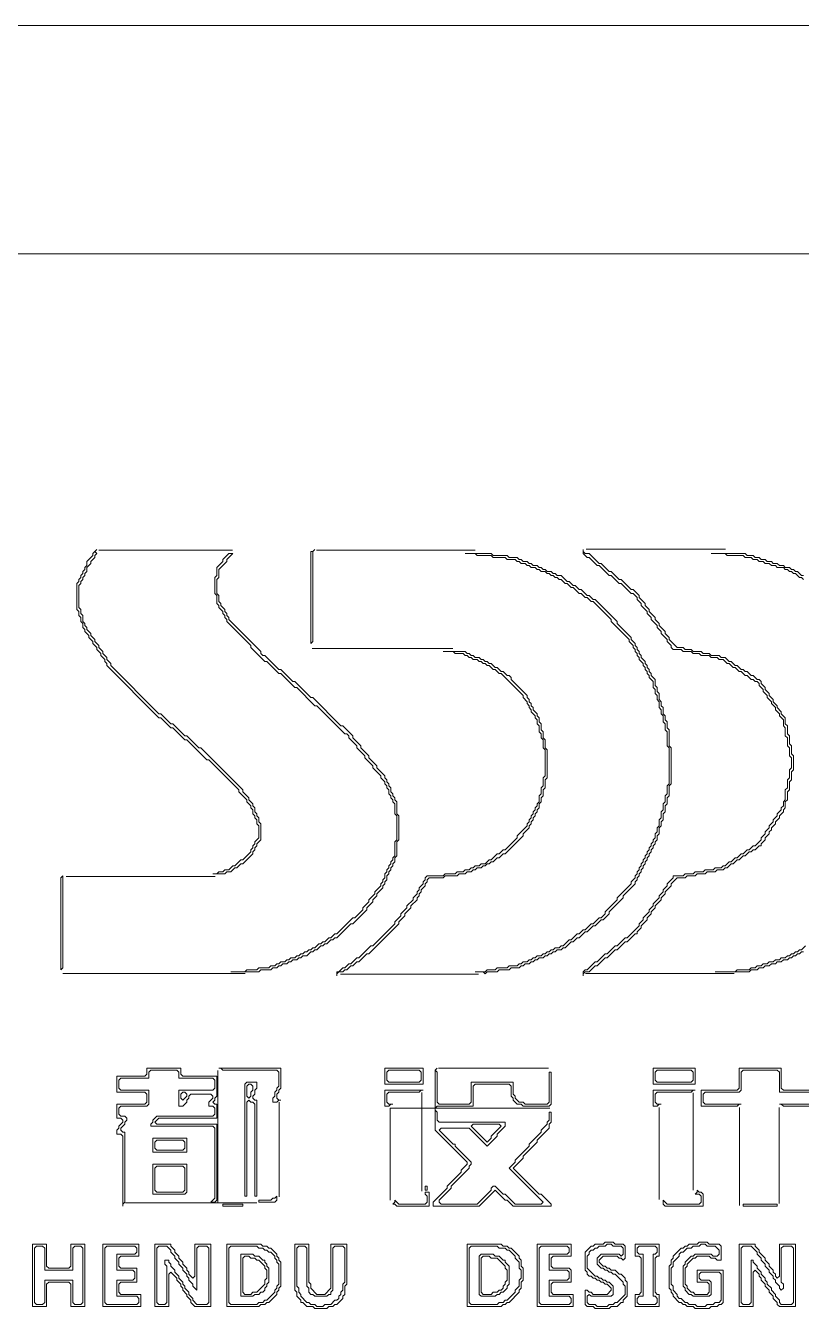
# Model space of a CAD drawing. Header units: millimetres. Extents: x 10 to 220, y 12 to 309.
# Drawn here: x 48 to 82, y 252.4 to 308.5 of the extents above; entities that cross this region are included whole.
import ezdxf

# ---------------------------------------------------------------- set-up
doc = ezdxf.new("R2010")
doc.units = ezdxf.units.MM
for name, color, linetype, lineweight in [('TRACE_CURVE', 6, 'Continuous', 0), ('TRACE_STRAIGHT', 5, 'Continuous', 0), ('TRACE_TEXT_SYMBOL', 6, 'Continuous', 0)]:
    doc.layers.add(name, color=color, linetype=linetype, lineweight=lineweight)

msp = doc.modelspace()

# ---------------------------------------------------------------- linework, layer by layer
at = {"layer": 'TRACE_CURVE', "color": 6}
for points in [[(72.409, 285.61), (72.409, 285.434), (72.584, 285.259), (72.672, 285.259), (73.022, 284.909), (73.11, 284.909), (73.548, 284.471), (73.635, 284.471), (73.985, 284.121), (74.073, 284.121), (74.511, 283.683), (74.598, 283.683), (74.773, 283.508), (74.773, 283.421), (74.948, 283.246), (74.948, 283.158), (75.211, 282.895), (75.211, 282.808), (75.386, 282.633), (75.386, 282.545), (75.649, 282.282), (75.649, 282.195), (75.824, 282.02), (75.824, 281.932), (76.087, 281.669), (76.087, 281.582), (76.262, 281.407), (76.262, 281.319), (76.349, 281.232), (76.7, 281.232), (76.787, 281.144), (77.137, 281.144), (77.225, 281.057), (77.488, 281.057), (77.575, 280.969), (77.925, 280.969), (78.013, 280.881), (78.276, 280.881), (78.363, 280.794), (78.538, 280.794), (78.713, 280.619), (78.801, 280.619), (78.976, 280.444), (79.064, 280.444), (79.239, 280.269), (79.326, 280.269), (79.501, 280.093), (79.589, 280.093), (79.764, 279.918), (79.852, 279.918), (79.939, 279.831), (80.027, 279.831), (80.114, 279.743), (80.114, 279.656), (80.289, 279.481), (80.289, 279.393), (80.464, 279.218), (80.464, 279.13), (80.64, 278.955), (80.64, 278.868), (80.815, 278.693), (80.815, 278.605), (80.99, 278.43), (80.99, 278.342)], [(78.363, 280.969), (78.013, 280.969), (77.925, 281.057), (77.663, 281.057), (77.575, 281.144), (77.225, 281.144), (77.137, 281.232), (76.875, 281.232), (76.787, 281.319), (76.524, 281.319), (76.174, 281.669), (76.174, 281.757), (75.999, 281.932), (75.999, 282.02), (75.736, 282.282), (75.736, 282.37), (75.561, 282.545), (75.561, 282.633), (75.299, 282.895), (75.299, 282.983), (75.124, 283.158), (75.124, 283.246), (74.861, 283.508), (74.861, 283.596), (74.598, 283.858), (74.511, 283.858), (74.073, 284.296), (73.985, 284.296), (73.635, 284.646), (73.548, 284.646), (73.197, 284.997), (73.11, 284.997), (72.672, 285.434), (72.497, 285.434), (72.409, 285.522), (72.409, 285.61)], [(56.912, 285.434), (56.649, 285.172), (56.649, 285.084), (56.386, 284.822), (56.386, 284.471), (56.299, 284.384), (56.299, 283.683), (56.386, 283.596), (56.386, 283.246), (56.474, 283.158), (56.474, 283.07), (56.649, 282.895), (56.649, 282.808), (56.737, 282.72), (56.737, 282.633), (56.824, 282.545), (56.824, 282.457), (57.875, 281.407), (57.875, 281.319), (58.488, 280.706), (58.575, 280.706), (59.101, 280.181), (59.188, 280.181), (59.801, 279.568), (59.889, 279.568), (60.677, 278.78), (60.764, 278.78), (61.99, 277.554), (62.078, 277.554), (62.165, 277.467), (62.165, 277.379), (62.515, 277.029), (62.515, 276.941), (62.866, 276.591), (62.866, 276.504), (63.216, 276.153), (63.216, 276.066), (63.566, 275.716), (63.566, 275.628), (63.741, 275.453), (63.741, 275.365), (63.829, 275.278), (63.829, 275.19), (63.916, 275.103), (63.916, 274.928), (64.004, 274.84), (64.004, 274.753), (64.091, 274.665), (64.091, 274.577), (64.179, 274.49), (64.179, 274.052), (64.267, 273.965), (64.267, 272.914), (64.179, 272.826), (64.179, 272.213), (64.091, 272.126), (64.091, 272.038), (64.004, 271.951), (64.004, 271.863), (63.916, 271.776), (63.916, 271.688), (63.829, 271.6), (63.829, 271.513), (63.741, 271.425)], [(61.815, 277.905), (60.589, 279.13), (60.502, 279.13), (59.801, 279.831), (59.714, 279.831), (59.188, 280.356), (59.101, 280.356), (58.488, 280.969), (58.4, 280.969), (58.313, 281.057), (58.313, 281.144), (56.912, 282.545), (56.912, 282.633), (56.824, 282.72), (56.824, 282.808), (56.737, 282.895), (56.737, 282.983), (56.562, 283.158), (56.562, 283.246), (56.474, 283.333), (56.474, 283.596), (56.386, 283.683), (56.386, 284.296), (56.474, 284.384), (56.474, 284.734), (56.824, 285.084), (56.824, 285.172), (57.087, 285.434), (56.912, 285.434)], [(67.243, 285.434), (67.681, 285.434), (67.769, 285.347), (68.382, 285.347), (68.469, 285.259), (68.995, 285.259), (69.082, 285.172), (69.432, 285.172), (69.52, 285.084), (69.607, 285.084), (69.695, 284.997), (69.87, 284.997), (69.958, 284.909), (70.045, 284.909), (70.133, 284.822), (70.308, 284.822), (70.395, 284.734), (70.483, 284.734), (70.571, 284.646), (70.746, 284.646), (70.833, 284.559), (70.921, 284.559), (71.008, 284.471), (71.096, 284.471), (71.183, 284.384), (71.271, 284.384), (71.359, 284.296), (71.446, 284.296), (71.621, 284.121), (71.709, 284.121), (71.884, 283.946), (71.972, 283.946), (72.234, 283.683), (72.322, 283.683), (72.497, 283.508), (72.584, 283.508), (72.76, 283.333), (72.847, 283.333), (73.635, 282.545), (73.635, 282.457), (74.423, 281.669), (74.423, 281.582), (74.598, 281.407), (74.598, 281.319), (74.686, 281.232), (74.686, 281.144), (74.773, 281.057), (74.773, 280.969), (74.861, 280.881), (74.861, 280.794), (75.036, 280.619), (75.036, 280.531), (75.124, 280.444), (75.124, 280.356), (75.211, 280.269), (75.211, 280.181), (75.299, 280.093), (75.299, 280.006), (75.474, 279.831), (75.474, 279.568), (75.561, 279.481), (75.561, 279.305), (75.649, 279.218), (75.649, 279.043)], [(75.299, 280.269), (75.299, 280.356), (75.211, 280.444), (75.211, 280.531), (75.124, 280.619), (75.124, 280.706), (74.948, 280.881), (74.948, 280.969), (74.861, 281.057), (74.861, 281.144), (74.773, 281.232), (74.773, 281.319), (74.686, 281.407), (74.686, 281.494), (74.511, 281.669), (74.511, 281.757), (73.898, 282.37), (73.898, 282.457), (72.935, 283.421), (72.847, 283.421), (72.672, 283.596), (72.584, 283.596), (72.322, 283.858), (72.234, 283.858), (72.059, 284.034), (71.972, 284.034), (71.796, 284.209), (71.709, 284.209), (71.446, 284.471), (71.271, 284.471), (71.183, 284.559), (71.096, 284.559), (71.008, 284.646), (70.833, 284.646), (70.746, 284.734), (70.658, 284.734), (70.571, 284.822), (70.483, 284.822), (70.395, 284.909), (70.22, 284.909), (70.133, 284.997), (70.045, 284.997), (69.958, 285.084), (69.783, 285.084), (69.695, 285.172), (69.607, 285.172), (69.52, 285.259), (69.17, 285.259), (69.082, 285.347), (68.469, 285.347), (68.382, 285.434), (67.243, 285.434)], [(78.013, 285.434), (78.626, 285.434), (78.713, 285.347), (79.414, 285.347), (79.501, 285.259), (79.764, 285.259), (79.852, 285.172), (80.027, 285.172), (80.114, 285.084), (80.289, 285.084), (80.377, 284.997), (80.552, 284.997), (80.64, 284.909), (80.815, 284.909), (80.902, 284.822), (81.165, 284.822), (81.252, 284.734), (81.34, 284.734), (81.428, 284.646), (81.515, 284.646), (81.603, 284.559), (81.69, 284.559), (81.865, 284.384), (81.953, 284.384), (82.041, 284.296)], [(82.041, 284.471), (81.953, 284.471), (81.778, 284.646), (81.69, 284.646), (81.603, 284.734), (81.515, 284.734), (81.428, 284.822), (81.252, 284.822), (81.165, 284.909), (80.99, 284.909), (80.902, 284.997), (80.727, 284.997), (80.64, 285.084), (80.464, 285.084), (80.377, 285.172), (80.202, 285.172), (80.114, 285.259), (79.939, 285.259), (79.852, 285.347), (79.589, 285.347), (79.501, 285.434), (78.013, 285.434)], [(79.676, 272.388), (79.764, 272.388), (79.852, 272.476), (79.939, 272.476), (80.114, 272.651), (80.202, 272.651), (80.202, 272.739), (80.377, 272.914), (80.377, 273.001), (80.552, 273.177), (80.552, 273.264), (80.64, 273.352), (80.64, 273.439), (80.815, 273.614), (80.815, 273.702), (80.99, 273.877), (80.99, 273.965), (81.165, 274.14), (81.165, 274.227), (81.252, 274.315), (81.252, 274.577), (81.34, 274.665), (81.34, 275.015), (81.428, 275.103), (81.428, 275.453), (81.515, 275.541), (81.515, 275.891), (81.603, 275.978), (81.603, 276.591), (81.515, 276.679), (81.515, 277.029), (81.428, 277.117), (81.428, 277.467), (81.34, 277.554), (81.34, 277.905), (81.252, 277.992), (81.252, 278.255), (81.077, 278.43), (81.077, 278.517), (80.902, 278.693), (80.902, 278.78), (80.727, 278.955), (80.727, 279.043), (80.552, 279.218), (80.552, 279.305), (80.377, 279.481), (80.377, 279.568), (80.202, 279.743), (80.202, 279.831), (80.114, 279.918), (80.027, 279.918), (79.852, 280.093), (79.764, 280.093), (79.589, 280.269), (79.501, 280.269), (79.414, 280.356), (79.326, 280.356), (79.151, 280.531), (79.064, 280.531), (78.888, 280.706), (78.801, 280.706), (78.626, 280.881), (78.451, 280.881), (78.363, 280.969)], [(72.935, 269.149), (73.197, 269.412), (73.285, 269.412), (73.548, 269.674), (73.548, 269.762), (74.16, 270.375), (74.16, 270.462), (74.686, 270.988), (74.686, 271.075), (74.773, 271.163), (74.773, 271.25), (74.861, 271.338), (74.861, 271.425), (74.948, 271.513), (74.948, 271.6), (75.036, 271.688), (75.036, 271.776), (75.124, 271.863), (75.124, 271.951), (75.211, 272.038), (75.211, 272.126), (75.299, 272.213), (75.299, 272.301), (75.386, 272.388), (75.386, 272.476), (75.474, 272.564), (75.474, 272.651), (75.561, 272.739), (75.561, 272.826), (75.649, 272.914), (75.649, 273.089), (75.736, 273.177), (75.736, 273.439), (75.824, 273.527), (75.824, 273.702), (75.912, 273.789), (75.912, 274.052), (75.999, 274.14), (75.999, 274.402), (76.087, 274.49), (76.087, 274.753), (76.174, 274.84), (76.174, 275.278), (76.262, 275.365), (76.262, 276.941), (76.174, 277.029), (76.174, 277.729), (76.087, 277.817), (76.087, 278.08), (75.999, 278.167), (75.999, 278.342), (75.912, 278.43), (75.912, 278.693), (75.824, 278.78), (75.824, 278.955), (75.736, 279.043), (75.736, 279.305), (75.649, 279.393), (75.649, 279.568), (75.561, 279.656), (75.561, 279.918), (75.386, 280.093), (75.386, 280.181), (75.299, 280.269)], [(75.649, 279.043), (75.736, 278.955), (75.736, 278.693), (75.824, 278.605), (75.824, 278.43), (75.912, 278.342), (75.912, 278.08), (75.999, 277.992), (75.999, 277.729), (76.087, 277.642), (76.087, 277.029), (76.174, 276.941), (76.174, 275.365), (76.087, 275.278), (76.087, 274.928), (75.999, 274.84), (75.999, 274.577), (75.912, 274.49), (75.912, 274.227), (75.824, 274.14), (75.824, 273.877), (75.736, 273.789), (75.736, 273.527), (75.649, 273.439), (75.649, 273.264), (75.561, 273.177), (75.561, 273.001), (75.474, 272.914), (75.474, 272.826), (75.386, 272.739), (75.386, 272.651), (75.299, 272.564), (75.299, 272.476), (75.211, 272.388), (75.211, 272.301), (75.124, 272.213), (75.124, 272.126), (75.036, 272.038), (75.036, 271.951), (74.948, 271.863), (74.948, 271.776), (74.861, 271.688), (74.861, 271.6), (74.773, 271.513), (74.773, 271.425), (74.686, 271.338), (74.686, 271.25), (74.511, 271.075), (74.511, 270.988), (73.898, 270.375), (73.898, 270.287), (73.372, 269.762), (73.372, 269.674), (73.197, 269.499), (73.11, 269.499), (72.847, 269.236), (72.76, 269.236), (72.497, 268.974), (72.409, 268.974), (72.234, 268.799), (72.147, 268.799), (71.884, 268.536), (71.796, 268.536), (71.534, 268.273)], [(80.99, 278.342), (81.165, 278.167), (81.165, 277.905), (81.252, 277.817), (81.252, 277.467), (81.34, 277.379), (81.34, 277.029), (81.428, 276.941), (81.428, 276.591), (81.515, 276.504), (81.515, 276.066), (81.428, 275.978), (81.428, 275.628), (81.34, 275.541), (81.34, 275.19), (81.252, 275.103), (81.252, 274.665), (81.165, 274.577), (81.165, 274.402), (81.077, 274.315), (81.077, 274.227), (80.902, 274.052), (80.902, 273.965), (80.727, 273.789), (80.727, 273.702), (80.552, 273.527), (80.552, 273.439), (80.377, 273.264), (80.377, 273.177), (80.202, 273.001), (80.202, 272.914), (79.939, 272.651), (79.852, 272.651), (79.676, 272.476), (79.589, 272.476), (79.414, 272.301), (79.326, 272.301), (79.151, 272.126), (79.064, 272.126), (78.888, 271.951), (78.801, 271.951), (78.626, 271.776), (78.538, 271.776), (78.451, 271.688), (78.188, 271.688), (78.1, 271.6), (77.75, 271.6), (77.663, 271.513), (77.312, 271.513), (77.225, 271.425), (76.875, 271.425), (76.787, 271.338), (76.349, 271.338), (76.349, 271.25), (76.087, 270.988), (76.087, 270.9), (75.912, 270.725), (75.912, 270.637), (75.736, 270.462), (75.736, 270.375), (75.474, 270.112), (75.474, 270.024), (75.299, 269.849), (75.299, 269.762)], [(60.151, 267.836), (60.326, 267.836), (60.502, 268.011), (60.589, 268.011), (60.677, 268.098), (60.764, 268.098), (60.939, 268.273), (61.027, 268.273), (61.114, 268.361), (61.202, 268.361), (61.377, 268.536), (61.465, 268.536), (61.552, 268.624), (61.64, 268.624), (62.253, 269.236), (62.34, 269.236), (62.953, 269.849), (62.953, 269.937), (63.216, 270.2), (63.216, 270.287), (63.391, 270.462), (63.391, 270.55), (63.654, 270.812), (63.654, 270.9), (63.741, 270.988), (63.741, 271.075), (63.829, 271.163), (63.829, 271.338), (63.916, 271.425), (63.916, 271.513), (64.004, 271.6), (64.004, 271.688), (64.091, 271.776), (64.091, 271.863), (64.179, 271.951), (64.179, 272.126), (64.267, 272.213), (64.267, 272.826), (64.354, 272.914), (64.354, 273.965), (64.267, 274.052), (64.267, 274.577), (64.179, 274.665), (64.179, 274.753), (64.091, 274.84), (64.091, 274.928), (64.004, 275.015), (64.004, 275.19), (63.916, 275.278), (63.916, 275.365), (63.829, 275.453), (63.829, 275.541), (63.741, 275.628), (63.741, 275.716), (63.391, 276.066), (63.391, 276.153), (63.041, 276.504), (63.041, 276.591), (62.691, 276.941), (62.691, 277.029), (62.34, 277.379), (62.34, 277.467), (61.902, 277.905), (61.815, 277.905)], [(75.299, 269.762), (75.036, 269.499), (75.036, 269.412), (74.861, 269.236), (74.861, 269.149), (74.336, 268.624), (74.248, 268.624), (73.898, 268.273), (73.81, 268.273), (73.46, 267.923), (73.372, 267.923), (73.022, 267.573), (72.935, 267.573), (72.584, 267.223), (72.497, 267.223), (72.409, 267.135), (72.409, 266.96), (72.409, 267.048), (72.497, 267.135), (72.672, 267.135), (72.935, 267.398), (73.022, 267.398), (73.372, 267.748), (73.46, 267.748), (73.81, 268.098), (73.898, 268.098), (74.248, 268.448), (74.336, 268.448), (74.686, 268.799), (74.773, 268.799), (74.773, 268.886), (74.948, 269.061), (74.948, 269.149), (75.211, 269.412), (75.211, 269.499), (75.386, 269.674), (75.386, 269.762), (75.561, 269.937), (75.561, 270.024), (75.824, 270.287), (75.824, 270.375), (75.999, 270.55), (75.999, 270.637), (76.262, 270.9), (76.262, 270.988), (76.524, 271.25), (76.875, 271.25), (76.962, 271.338), (77.312, 271.338), (77.4, 271.425), (77.75, 271.425), (77.838, 271.513), (78.188, 271.513), (78.276, 271.6), (78.538, 271.6), (78.626, 271.688), (78.713, 271.688), (78.888, 271.863), (78.976, 271.863), (79.151, 272.038), (79.239, 272.038), (79.414, 272.213), (79.501, 272.213), (79.676, 272.388)], [(63.741, 271.425), (63.741, 271.25), (63.654, 271.163), (63.654, 271.075), (63.566, 270.988), (63.566, 270.9), (63.303, 270.637), (63.303, 270.55), (63.041, 270.287), (63.041, 270.2), (62.778, 269.937), (62.778, 269.849), (62.428, 269.499), (62.34, 269.499), (61.64, 268.799), (61.552, 268.799), (61.377, 268.624), (61.29, 268.624), (61.114, 268.448), (61.027, 268.448), (60.939, 268.361), (60.852, 268.361), (60.677, 268.186), (60.589, 268.186), (60.502, 268.098), (60.414, 268.098), (60.326, 268.011), (60.239, 268.011), (60.151, 267.923), (60.064, 267.923), (59.976, 267.836), (59.889, 267.836), (59.801, 267.748), (59.626, 267.748), (59.538, 267.66), (59.451, 267.66), (59.363, 267.573), (59.188, 267.573), (59.101, 267.485), (59.013, 267.485), (58.926, 267.398), (58.75, 267.398), (58.663, 267.31), (58.225, 267.31), (58.138, 267.223), (57.7, 267.223), (57.612, 267.135), (56.999, 267.135), (58.225, 267.135), (58.313, 267.223), (58.75, 267.223), (58.838, 267.31), (59.013, 267.31), (59.101, 267.398), (59.188, 267.398), (59.276, 267.485), (59.451, 267.485), (59.538, 267.573), (59.626, 267.573), (59.714, 267.66), (59.889, 267.66), (59.976, 267.748), (60.064, 267.748), (60.151, 267.836)], [(71.534, 268.273), (71.446, 268.273), (71.359, 268.186), (71.183, 268.186), (71.096, 268.098), (71.008, 268.098), (70.921, 268.011), (70.833, 268.011), (70.746, 267.923), (70.658, 267.923), (70.571, 267.836), (70.395, 267.836), (70.308, 267.748), (70.22, 267.748), (70.133, 267.66), (70.045, 267.66), (69.958, 267.573), (69.783, 267.573), (69.695, 267.485), (69.607, 267.485), (69.52, 267.398), (69.17, 267.398), (69.082, 267.31), (68.644, 267.31), (68.557, 267.223), (68.207, 267.223), (68.119, 267.135), (67.681, 267.135), (68.031, 267.135), (68.119, 267.048), (68.207, 267.135), (68.644, 267.135), (68.732, 267.223), (69.17, 267.223), (69.257, 267.31), (69.607, 267.31), (69.695, 267.398), (69.783, 267.398), (69.87, 267.485), (70.045, 267.485), (70.133, 267.573), (70.22, 267.573), (70.308, 267.66), (70.395, 267.66), (70.483, 267.748), (70.658, 267.748), (70.746, 267.836), (70.833, 267.836), (70.921, 267.923), (71.008, 267.923), (71.096, 268.011), (71.183, 268.011), (71.271, 268.098), (71.446, 268.098), (71.534, 268.186), (71.621, 268.186), (71.884, 268.448), (71.972, 268.448), (72.147, 268.624), (72.234, 268.624), (72.497, 268.886), (72.584, 268.886), (72.847, 269.149), (72.935, 269.149)], [(82.128, 268.273), (81.953, 268.098), (81.865, 268.098), (81.778, 268.011), (81.69, 268.011), (81.603, 267.923), (81.515, 267.923), (81.428, 267.836), (81.34, 267.836), (81.252, 267.748), (81.077, 267.748), (80.99, 267.66), (80.815, 267.66), (80.727, 267.573), (80.552, 267.573), (80.464, 267.485), (80.289, 267.485), (80.202, 267.398), (80.027, 267.398), (79.939, 267.31), (79.764, 267.31), (79.676, 267.223), (79.151, 267.223), (79.064, 267.135), (78.188, 267.135), (79.676, 267.135), (79.764, 267.223), (80.027, 267.223), (80.114, 267.31), (80.289, 267.31), (80.377, 267.398), (80.552, 267.398), (80.64, 267.485), (80.815, 267.485), (80.902, 267.573), (81.077, 267.573), (81.165, 267.66), (81.34, 267.66), (81.428, 267.748), (81.515, 267.748), (81.603, 267.836), (81.69, 267.836), (81.778, 267.923), (81.865, 267.923), (81.953, 268.011), (82.041, 268.011)]]:
    msp.add_lwpolyline(points, dxfattribs=at)
at = {"layer": 'TRACE_STRAIGHT', "color": 5}
for p, q in [((10.043, 308.516), (219.681, 308.516)), ((34.874, 298.539), (209.901, 298.539)), ((51.221, 285.579), (57.076, 285.579)), ((60.742, 285.578), (67.692, 285.578)), ((72.535, 285.62), (78.639, 285.62)), ((60.552, 281.286), (66.709, 281.286)), ((49.798, 271.305), (56.31, 271.305)), ((49.652, 267.073), (57.624, 267.073)), ((61.793, 267.033), (67.826, 267.033)), ((72.508, 267.067), (79.015, 267.067)), ((56.429, 262.823), (56.429, 257.04)), ((66.076, 262.923), (70.892, 262.923)), ((59.108, 261.437), (59.108, 257.3)), ((65.353, 261.871), (65.353, 257.548)), ((77.216, 261.845), (77.216, 257.591)), ((63.964, 261.175), (70.957, 261.175)), ((63.964, 261.175), (63.964, 257.154)), ((75.729, 261.203), (75.729, 257.19)), ((79.246, 261.203), (79.246, 256.927)), ((80.983, 261.203), (80.983, 257.015)), ((52.395, 257.04), (58.137, 257.04))]:
    msp.add_line(p, q, dxfattribs=at)
at = {"layer": 'TRACE_TEXT_SYMBOL', "color": 6}
for points in [[(51.133, 285.61), (50.958, 285.434), (50.958, 285.347), (50.695, 285.084), (50.695, 284.909), (50.608, 284.822), (50.608, 284.734), (50.52, 284.646), (50.52, 284.559), (50.433, 284.471), (50.433, 284.384), (50.345, 284.296), (50.345, 284.209), (50.257, 284.121), (50.257, 282.983), (50.345, 282.895), (50.345, 282.72), (50.433, 282.633), (50.433, 282.457), (50.52, 282.37), (50.52, 282.195), (50.608, 282.107), (50.608, 282.02), (50.783, 281.845), (50.783, 281.757), (50.958, 281.582), (50.958, 281.494), (51.133, 281.319), (51.133, 281.232), (51.308, 281.057), (51.308, 280.969), (51.483, 280.794), (51.483, 280.706), (51.571, 280.619), (51.571, 280.531), (53.847, 278.255), (53.935, 278.255), (54.373, 277.817), (54.46, 277.817), (54.986, 277.292), (55.073, 277.292), (55.949, 276.416), (56.036, 276.416), (57.35, 275.103), (57.35, 275.015), (57.7, 274.665), (57.7, 274.577), (57.875, 274.402), (57.875, 274.315), (57.962, 274.227), (57.962, 274.052), (58.05, 273.965), (58.05, 273.877), (58.138, 273.789), (58.138, 273.614), (58.225, 273.527), (58.225, 273.001), (58.05, 272.826), (58.05, 272.739), (57.962, 272.651), (57.962, 272.564), (57.875, 272.476), (57.875, 272.388), (57.525, 272.038)], [(50.433, 282.808), (50.433, 282.983), (50.345, 283.07), (50.345, 284.034), (50.433, 284.121), (50.433, 284.209), (50.52, 284.296), (50.52, 284.384), (50.608, 284.471), (50.608, 284.559), (50.695, 284.646), (50.695, 284.822), (50.87, 284.997), (50.87, 285.084), (51.045, 285.259), (51.045, 285.347), (51.133, 285.434), (51.045, 285.522), (51.133, 285.61)], [(57.525, 272.038), (57.437, 272.038), (57.174, 271.776), (57.087, 271.776), (56.912, 271.6), (56.737, 271.6), (56.649, 271.513), (56.474, 271.513), (56.386, 271.425), (56.211, 271.425), (56.737, 271.425), (56.824, 271.513), (56.999, 271.513), (57.174, 271.688), (57.262, 271.688), (57.437, 271.863), (57.525, 271.863), (57.962, 272.301), (57.962, 272.388), (58.05, 272.476), (58.05, 272.564), (58.138, 272.651), (58.138, 272.739), (58.313, 272.914), (58.313, 273.614), (58.225, 273.702), (58.225, 273.877), (58.138, 273.965), (58.138, 274.052), (58.05, 274.14), (58.05, 274.315), (57.962, 274.402), (57.962, 274.49), (57.787, 274.665), (57.787, 274.753), (57.525, 275.015), (57.525, 275.103), (55.686, 276.941), (55.598, 276.941), (55.073, 277.467), (54.986, 277.467), (54.46, 277.992), (54.373, 277.992), (53.935, 278.43), (53.847, 278.43), (51.746, 280.531), (51.746, 280.619), (51.571, 280.794), (51.571, 280.881), (51.396, 281.057), (51.396, 281.144), (51.221, 281.319), (51.221, 281.407), (51.045, 281.582), (51.045, 281.669), (50.87, 281.845), (50.87, 281.932), (50.695, 282.107), (50.695, 282.195), (50.608, 282.282), (50.608, 282.37), (50.52, 282.457), (50.52, 282.72), (50.433, 282.808)], [(66.28, 281.144), (66.718, 281.144), (66.806, 281.057), (67.156, 281.057), (67.243, 280.969), (67.331, 280.969), (67.419, 280.881), (67.506, 280.881), (67.594, 280.794), (67.769, 280.794), (67.856, 280.706), (67.944, 280.706), (68.031, 280.619), (68.119, 280.619), (68.207, 280.531), (68.294, 280.531), (68.469, 280.356), (68.557, 280.356), (68.732, 280.181), (68.819, 280.181), (69.783, 279.218), (69.783, 279.13), (69.958, 278.955), (69.958, 278.868), (70.045, 278.78), (70.045, 278.693), (70.133, 278.605), (70.133, 278.517), (70.308, 278.342), (70.308, 278.255), (70.395, 278.167), (70.395, 277.992), (70.483, 277.905), (70.483, 277.642), (70.571, 277.554), (70.571, 277.379), (70.658, 277.292), (70.658, 276.941), (70.746, 276.854), (70.746, 275.716), (70.658, 275.628), (70.658, 275.278), (70.571, 275.19), (70.571, 274.928), (70.483, 274.84), (70.483, 274.577), (70.395, 274.49), (70.395, 274.402), (70.308, 274.315), (70.308, 274.227), (70.22, 274.14), (70.22, 274.052), (70.133, 273.965), (70.133, 273.877), (70.045, 273.789), (70.045, 273.702), (69.958, 273.614), (69.958, 273.527), (69.52, 273.089), (69.52, 273.001), (68.995, 272.476), (68.907, 272.476), (68.732, 272.301), (68.644, 272.301)], [(70.22, 278.693), (70.133, 278.78), (70.133, 278.868), (70.045, 278.955), (70.045, 279.043), (69.958, 279.13), (69.958, 279.218), (69.257, 279.918), (69.257, 280.006), (69.17, 280.093), (69.082, 280.093), (68.907, 280.269), (68.819, 280.269), (68.644, 280.444), (68.557, 280.444), (68.382, 280.619), (68.294, 280.619), (68.207, 280.706), (68.119, 280.706), (68.031, 280.794), (67.944, 280.794), (67.856, 280.881), (67.681, 280.881), (67.594, 280.969), (67.506, 280.969), (67.419, 281.057), (67.331, 281.057), (67.243, 281.144), (66.28, 281.144)], [(65.23, 270.462), (65.23, 270.55), (65.317, 270.637), (65.317, 270.725), (65.492, 270.9), (65.492, 270.988), (65.58, 271.075), (65.58, 271.163), (65.667, 271.25), (66.28, 271.25), (66.368, 271.338), (66.893, 271.338), (66.981, 271.425), (67.243, 271.425), (67.331, 271.513), (67.506, 271.513), (67.594, 271.6), (67.681, 271.6), (67.769, 271.688), (67.944, 271.688), (68.031, 271.776), (68.119, 271.776), (68.207, 271.863), (68.294, 271.863), (68.382, 271.951), (68.469, 271.951), (68.644, 272.126), (68.732, 272.126), (68.907, 272.301), (68.995, 272.301), (69.783, 273.089), (69.783, 273.177), (70.045, 273.439), (70.045, 273.527), (70.133, 273.614), (70.133, 273.702), (70.22, 273.789), (70.22, 273.877), (70.308, 273.965), (70.308, 274.052), (70.395, 274.14), (70.395, 274.227), (70.483, 274.315), (70.483, 274.49), (70.571, 274.577), (70.571, 274.753), (70.658, 274.84), (70.658, 275.103), (70.746, 275.19), (70.746, 275.541), (70.833, 275.628), (70.833, 276.854), (70.746, 276.941), (70.746, 277.292), (70.658, 277.379), (70.658, 277.642), (70.571, 277.729), (70.571, 277.992), (70.483, 278.08), (70.483, 278.255), (70.395, 278.342), (70.395, 278.43), (70.22, 278.605), (70.22, 278.693)], [(68.644, 272.301), (68.382, 272.038), (68.294, 272.038), (68.119, 271.863), (67.944, 271.863), (67.856, 271.776), (67.681, 271.776), (67.594, 271.688), (67.506, 271.688), (67.419, 271.6), (67.243, 271.6), (67.156, 271.513), (66.893, 271.513), (66.806, 271.425), (66.368, 271.425), (66.28, 271.338), (65.58, 271.338), (65.492, 271.25), (65.492, 271.163), (65.405, 271.075), (65.405, 270.988), (65.23, 270.812), (65.23, 270.725), (65.142, 270.637), (65.142, 270.55), (64.967, 270.375), (64.967, 270.287), (64.704, 270.024), (64.704, 269.937), (64.442, 269.674), (64.442, 269.587), (64.179, 269.324), (64.179, 269.236), (63.216, 268.273), (63.128, 268.273), (62.603, 267.748), (62.515, 267.748), (62.253, 267.485), (62.165, 267.485), (61.99, 267.31), (61.902, 267.31), (61.727, 267.135), (61.64, 267.135), (61.64, 266.96), (61.64, 267.048), (61.727, 267.135), (61.902, 267.135), (61.99, 267.223), (62.078, 267.223), (62.253, 267.398), (62.34, 267.398), (62.515, 267.573), (62.603, 267.573), (62.953, 267.923), (63.041, 267.923), (64.354, 269.236), (64.354, 269.324), (64.617, 269.587), (64.617, 269.674), (64.879, 269.937), (64.879, 270.024), (65.142, 270.287), (65.142, 270.375), (65.23, 270.462)], [(53.322, 262.932), (53.322, 262.67), (53.234, 262.582), (52.009, 262.582), (52.009, 261.882), (53.234, 261.882), (53.322, 261.794), (53.322, 261.444), (53.234, 261.356), (52.009, 261.356), (52.009, 260.743), (52.184, 260.743), (52.271, 260.656), (52.271, 260.568), (52.096, 260.393), (52.096, 260.306), (52.009, 260.218), (52.009, 260.043), (52.184, 260.043), (52.271, 259.955), (52.271, 256.891), (52.271, 256.979), (52.359, 257.066), (52.359, 260.131), (52.271, 260.131), (52.184, 260.218), (52.184, 260.306), (52.359, 260.481), (52.359, 260.568), (52.446, 260.656), (52.446, 260.743), (52.359, 260.831), (52.184, 260.831), (52.096, 260.919), (52.096, 261.181), (52.184, 261.269), (53.322, 261.269), (53.41, 261.356), (53.41, 261.969), (52.184, 261.969), (52.096, 262.057), (52.096, 262.407), (52.184, 262.495), (53.41, 262.495), (53.41, 262.757), (53.497, 262.845), (54.635, 262.845), (54.723, 262.757), (54.723, 262.495), (56.211, 262.495), (56.299, 262.407), (56.299, 262.057), (56.211, 261.969), (54.723, 261.969), (54.723, 261.269), (54.898, 261.269), (55.073, 261.444), (55.073, 261.531), (55.161, 261.619), (55.161, 261.707), (55.248, 261.794), (56.124, 261.794), (56.211, 261.707), (56.211, 261.619)], [(56.211, 261.619), (56.036, 261.444), (56.036, 261.269), (56.211, 261.269), (56.299, 261.181), (56.299, 260.919), (56.211, 260.831), (53.76, 260.831), (53.585, 260.656), (53.585, 260.568), (53.497, 260.481), (53.497, 260.393), (56.211, 260.393), (56.299, 260.306), (56.299, 257.241), (56.124, 257.066), (56.299, 257.066), (56.386, 257.154), (56.386, 260.481), (53.76, 260.481), (53.672, 260.568), (53.847, 260.743), (56.386, 260.743), (56.386, 261.356), (56.299, 261.356), (56.211, 261.444), (56.299, 261.531), (56.299, 261.619), (56.386, 261.707), (56.386, 262.582), (54.898, 262.582), (54.81, 262.67), (54.81, 262.932), (53.322, 262.932)], [(66.018, 262.932), (65.93, 262.845), (65.93, 260.218), (67.331, 258.817), (67.331, 258.73), (67.068, 258.467), (67.068, 258.379), (66.455, 257.767), (66.455, 257.679), (65.843, 257.066), (65.843, 256.891), (67.856, 256.891), (68.557, 257.591), (68.995, 257.154), (69.082, 257.154), (69.345, 256.891), (71.008, 256.891), (71.008, 256.979), (70.571, 257.416), (70.483, 257.416), (69.345, 258.555), (69.783, 258.992), (69.783, 259.08), (70.395, 259.693), (70.395, 259.78), (70.921, 260.306), (70.921, 260.481), (71.008, 260.568), (71.008, 261.006), (70.921, 261.006), (70.921, 260.656), (70.833, 260.568), (70.833, 260.481), (70.571, 260.218), (70.571, 260.131), (70.045, 259.605), (70.045, 259.518), (69.432, 258.905), (69.432, 258.817), (69.17, 258.555), (70.658, 257.066), (70.571, 256.979), (69.432, 256.979), (68.995, 257.416), (68.907, 257.416), (68.557, 257.767), (68.469, 257.767), (68.382, 257.679), (68.382, 257.591), (67.769, 256.979), (66.193, 256.979), (66.105, 257.066), (66.105, 257.154), (66.631, 257.679), (66.631, 257.767), (67.419, 258.555), (67.419, 258.642), (67.506, 258.73), (67.506, 258.817), (66.806, 259.518), (66.806, 259.605), (66.718, 259.605), (66.105, 260.218), (66.193, 260.306)], [(66.193, 260.306), (67.419, 260.306), (68.207, 259.518), (68.644, 259.955), (68.644, 260.043), (68.995, 260.393), (68.995, 260.568), (66.105, 260.568), (66.018, 260.656), (66.018, 261.006), (65.93, 261.094), (65.93, 261.181), (66.018, 261.269), (67.594, 261.269), (67.594, 262.144), (67.681, 262.232), (69.17, 262.232), (69.257, 262.144), (69.257, 261.707), (69.345, 261.619), (69.345, 261.531), (69.52, 261.356), (69.695, 261.356), (69.783, 261.269), (70.921, 261.269), (71.008, 261.356), (71.008, 262.757), (70.921, 262.757), (70.921, 261.444), (70.833, 261.356), (69.87, 261.356), (69.783, 261.444), (69.607, 261.444), (69.432, 261.619), (69.432, 261.707), (69.345, 261.794), (69.345, 262.319), (67.506, 262.319), (67.506, 261.444), (67.419, 261.356), (66.105, 261.356), (66.018, 261.444), (66.018, 262.757), (65.93, 262.845), (66.018, 262.932)], [(82.741, 261.969), (81.165, 261.969), (81.077, 262.057), (81.077, 262.932), (79.239, 262.932), (79.239, 262.057), (79.151, 261.969), (77.575, 261.969), (77.575, 261.269), (79.151, 261.269), (79.239, 261.356), (79.326, 261.356), (77.75, 261.356), (77.663, 261.444), (77.663, 261.794), (77.75, 261.882), (79.239, 261.882), (79.326, 261.969), (79.326, 262.757), (79.414, 262.845), (80.902, 262.845), (80.99, 262.757), (80.99, 261.882), (82.566, 261.882)], [(82.566, 261.356), (80.99, 261.356), (81.077, 261.356), (81.165, 261.269), (82.653, 261.269)]]:
    msp.add_lwpolyline(points, dxfattribs=at)
for points in [[(60.677, 285.61), (60.589, 285.522), (60.502, 285.522), (60.502, 281.494), (60.589, 281.582), (60.589, 285.522)], [(49.645, 271.338), (49.557, 271.25), (49.557, 267.223), (49.645, 267.31)], [(56.474, 262.932), (56.562, 262.932), (56.649, 262.845), (59.013, 262.845), (59.101, 262.757), (59.101, 262.144), (59.013, 262.057), (59.013, 261.969), (58.926, 261.882), (58.926, 261.707), (58.838, 261.619), (58.838, 261.444), (59.013, 261.444), (59.101, 261.531), (59.188, 261.531), (59.101, 261.531), (59.013, 261.619), (59.013, 261.794), (59.101, 261.882), (59.101, 261.969), (59.188, 262.057), (59.188, 262.932)], [(63.741, 262.932), (63.741, 262.232), (65.405, 262.232), (65.405, 262.932)], [(63.829, 262.757), (63.916, 262.845), (65.23, 262.845), (65.317, 262.757), (65.317, 262.407), (65.23, 262.319), (63.916, 262.319), (63.829, 262.407)], [(75.474, 262.932), (75.474, 262.232), (77.312, 262.232), (77.312, 262.932)], [(75.561, 262.757), (75.649, 262.845), (77.137, 262.845), (77.225, 262.757), (77.225, 262.407), (77.137, 262.319), (75.649, 262.319), (75.561, 262.407)], [(57.7, 262.319), (57.612, 262.232), (57.612, 257.329), (57.7, 257.329), (57.7, 261.444), (57.787, 261.531), (57.875, 261.444), (57.962, 261.444), (58.05, 261.356), (58.05, 257.329), (58.138, 257.329), (58.138, 261.531), (58.05, 261.531), (57.962, 261.619), (57.962, 261.707), (58.05, 261.794), (58.05, 261.969), (58.138, 262.057), (58.138, 262.319)], [(57.7, 262.144), (57.787, 262.232), (57.875, 262.232), (57.962, 262.144), (57.962, 261.969), (57.875, 261.882), (57.875, 261.707), (57.787, 261.619), (57.7, 261.707)], [(63.741, 261.969), (63.741, 261.269), (63.916, 261.269), (64.004, 261.356), (64.091, 261.356), (63.916, 261.356), (63.829, 261.444), (63.829, 261.794), (63.916, 261.882), (65.23, 261.882), (65.317, 261.969), (65.405, 261.969)], [(75.474, 261.969), (75.474, 261.269), (75.649, 261.269), (75.736, 261.356), (75.824, 261.356), (75.649, 261.356), (75.561, 261.444), (75.561, 261.794), (75.649, 261.882), (77.137, 261.882), (77.225, 261.969), (77.312, 261.969)], [(54.81, 261.794), (54.898, 261.882), (54.986, 261.882), (55.073, 261.794), (55.073, 261.707), (54.898, 261.531), (54.81, 261.619)], [(67.506, 260.393), (67.594, 260.481), (68.732, 260.481), (68.819, 260.393), (68.382, 259.955), (68.382, 259.868), (68.207, 259.693)], [(53.585, 259.868), (53.585, 259.255), (55.073, 259.255), (55.073, 259.868)], [(53.672, 259.693), (53.76, 259.78), (54.898, 259.78), (54.986, 259.693), (54.986, 259.43), (54.898, 259.343), (53.76, 259.343), (53.672, 259.43)], [(53.585, 258.73), (53.585, 257.416), (54.986, 257.416), (55.073, 257.504), (55.073, 258.73)], [(53.672, 258.555), (53.76, 258.642), (54.898, 258.642), (54.986, 258.555), (54.986, 257.591), (54.898, 257.504), (53.76, 257.504), (53.672, 257.591)], [(65.492, 257.504), (65.492, 257.416), (65.58, 257.329), (65.58, 257.066), (65.492, 256.979), (64.354, 256.979), (64.179, 257.154), (64.179, 257.066), (64.091, 256.979), (64.179, 256.979), (64.267, 256.891), (65.667, 256.891), (65.667, 257.504)], [(65.492, 257.767), (65.58, 257.767), (65.58, 257.591), (65.492, 257.591)], [(77.4, 257.591), (77.4, 257.504), (77.312, 257.416), (77.488, 257.416), (77.575, 257.329), (77.575, 257.066), (77.488, 256.979), (76.087, 256.979), (75.912, 257.154), (75.912, 256.979), (75.999, 256.891), (77.663, 256.891), (77.663, 257.416), (77.575, 257.504), (77.488, 257.504)], [(56.649, 256.979), (56.649, 256.891), (57.525, 256.891), (57.525, 256.979)], [(59.013, 257.329), (58.926, 257.241), (58.838, 257.241), (58.75, 257.154), (58.225, 257.154), (58.225, 257.066), (58.926, 257.066), (59.013, 257.154)], [(79.414, 256.979), (79.414, 256.891), (80.902, 256.891), (80.902, 256.979)], [(48.331, 255.227), (48.331, 252.513), (48.944, 252.513), (48.944, 253.476), (49.032, 253.564), (49.907, 253.564), (49.995, 253.476), (49.995, 252.513), (50.608, 252.513), (50.608, 255.227), (49.995, 255.227), (49.995, 254.264), (49.907, 254.177), (49.032, 254.177), (48.944, 254.264), (48.944, 255.227)], [(51.396, 255.227), (51.396, 252.513), (53.059, 252.513), (53.059, 253.038), (52.184, 253.038), (52.096, 253.126), (52.096, 253.476), (52.184, 253.564), (52.884, 253.564), (52.884, 254.177), (52.184, 254.177), (52.096, 254.264), (52.096, 254.615), (52.184, 254.702), (52.972, 254.702), (52.972, 255.227)], [(53.672, 255.227), (53.672, 252.513), (54.285, 252.513), (54.285, 253.914), (54.373, 254.002), (54.635, 253.739), (54.635, 253.651), (54.81, 253.476), (54.81, 253.389), (54.898, 253.301), (54.898, 253.214), (55.073, 253.038), (55.073, 252.951), (55.248, 252.776), (55.248, 252.688), (55.423, 252.513), (56.124, 252.513), (56.124, 255.227), (55.423, 255.227), (55.423, 253.826), (55.336, 253.739), (55.161, 253.914), (55.161, 254.002), (55.073, 254.089), (55.073, 254.177), (54.898, 254.352), (54.898, 254.439), (54.723, 254.615), (54.723, 254.702), (54.548, 254.877), (54.548, 254.965), (54.373, 255.14), (54.373, 255.227)], [(56.824, 255.227), (56.824, 252.513), (58.225, 252.513), (58.313, 252.601), (58.488, 252.601), (58.575, 252.688), (58.663, 252.688), (59.013, 253.038), (59.013, 253.126), (59.101, 253.214), (59.101, 253.301), (59.188, 253.389), (59.188, 254.439), (59.101, 254.527), (59.101, 254.615), (59.013, 254.702), (59.013, 254.79), (58.75, 255.052), (58.663, 255.052), (58.575, 255.14), (58.4, 255.14), (58.313, 255.227)], [(59.801, 255.227), (59.801, 253.214), (59.889, 253.126), (59.889, 252.951), (60.064, 252.776), (60.064, 252.688), (60.151, 252.688), (60.326, 252.513), (60.589, 252.513), (60.677, 252.426), (61.202, 252.426), (61.29, 252.513), (61.465, 252.513), (61.552, 252.601), (61.64, 252.601), (61.902, 252.863), (61.902, 252.951), (61.99, 253.038), (61.99, 253.389), (62.078, 253.476), (62.078, 255.227), (61.377, 255.227), (61.377, 253.301), (61.114, 253.038), (60.764, 253.038), (60.502, 253.301), (60.502, 253.476), (60.414, 253.564), (60.414, 255.227)], [(67.331, 255.227), (67.331, 252.513), (68.819, 252.513), (68.907, 252.601), (68.995, 252.601), (69.082, 252.688), (69.17, 252.688), (69.607, 253.126), (69.607, 253.214), (69.695, 253.301), (69.695, 253.564), (69.783, 253.651), (69.783, 254.177), (69.695, 254.264), (69.695, 254.527), (69.607, 254.615), (69.607, 254.702), (69.257, 255.052), (69.17, 255.052), (69.082, 255.14), (68.907, 255.14), (68.819, 255.227)], [(70.395, 255.227), (70.395, 252.513), (71.972, 252.513), (71.972, 253.038), (71.096, 253.038), (71.008, 253.126), (71.008, 253.476), (71.096, 253.564), (71.884, 253.564), (71.884, 254.089), (71.796, 254.177), (71.096, 254.177), (71.008, 254.264), (71.008, 254.615), (71.096, 254.702), (71.884, 254.702), (71.884, 255.227)], [(73.372, 255.315), (73.285, 255.227), (72.935, 255.227), (72.847, 255.14), (72.76, 255.14), (72.497, 254.877), (72.497, 254.089), (72.584, 254.002), (72.584, 253.914), (72.672, 253.826), (72.76, 253.826), (72.847, 253.739), (72.935, 253.739), (73.022, 253.651), (73.11, 253.651), (73.197, 253.564), (73.285, 253.564), (73.372, 253.476), (73.46, 253.476), (73.635, 253.301), (73.635, 253.214), (73.46, 253.038), (72.847, 253.038), (72.76, 253.126), (72.672, 253.126), (72.584, 253.214), (72.497, 253.214), (72.497, 252.601), (72.584, 252.513), (72.847, 252.513), (72.935, 252.426), (73.548, 252.426), (73.635, 252.513), (73.898, 252.513), (74.073, 252.688), (74.16, 252.688), (74.16, 252.776), (74.336, 252.951), (74.336, 253.564), (74.248, 253.651), (74.248, 253.739), (74.073, 253.914), (73.985, 253.914), (73.81, 254.089), (73.635, 254.089), (73.548, 254.177), (73.46, 254.177), (73.372, 254.264), (73.285, 254.264), (73.11, 254.439), (73.11, 254.527), (73.285, 254.702), (73.898, 254.702), (73.985, 254.615), (74.073, 254.615), (74.16, 254.527), (74.248, 254.615), (74.248, 255.14), (74.16, 255.227), (73.81, 255.227), (73.723, 255.315)], [(73.372, 255.14), (73.46, 255.227), (73.635, 255.227), (73.723, 255.14), (74.073, 255.14), (74.16, 255.052), (74.16, 254.79), (74.073, 254.702), (73.985, 254.79), (73.197, 254.79), (73.022, 254.615), (73.022, 254.352), (73.197, 254.177), (73.285, 254.177), (73.372, 254.089), (73.46, 254.089), (73.548, 254.002), (73.635, 254.002), (73.723, 253.914), (73.81, 253.914), (74.16, 253.564), (74.16, 253.476), (74.248, 253.389), (74.248, 253.038), (73.898, 252.688), (73.81, 252.688), (73.723, 252.601), (73.548, 252.601), (73.46, 252.513), (73.022, 252.513), (72.935, 252.601), (72.672, 252.601), (72.584, 252.688), (72.584, 252.951), (72.672, 253.038), (72.76, 252.951), (73.635, 252.951), (73.723, 253.038), (73.723, 253.389), (73.548, 253.564), (73.46, 253.564), (73.372, 253.651), (73.285, 253.651), (73.197, 253.739), (73.11, 253.739), (73.022, 253.826), (72.935, 253.826), (72.584, 254.177), (72.584, 254.702), (72.672, 254.79), (72.672, 254.877), (72.76, 254.965), (72.847, 254.965), (72.935, 255.052), (73.022, 255.052), (73.11, 255.14)], [(74.686, 255.227), (74.686, 254.702), (74.861, 254.702), (74.948, 254.615), (74.948, 253.126), (74.861, 253.038), (74.686, 253.038), (74.686, 252.513), (75.736, 252.513), (75.736, 253.038), (75.649, 253.038), (75.561, 253.126), (75.561, 254.615), (75.649, 254.702), (75.736, 254.702), (75.736, 255.227)], [(77.488, 255.315), (77.4, 255.227), (77.05, 255.227), (76.962, 255.14), (76.875, 255.14), (76.787, 255.052), (76.7, 255.052), (76.349, 254.702), (76.349, 254.615), (76.262, 254.527), (76.262, 254.352), (76.174, 254.264), (76.174, 253.301), (76.262, 253.214), (76.262, 253.126), (76.349, 253.038), (76.349, 252.951), (76.612, 252.688), (76.7, 252.688), (76.787, 252.601), (76.875, 252.601), (76.962, 252.513), (77.225, 252.513), (77.312, 252.426), (77.925, 252.426), (78.013, 252.513), (78.276, 252.513), (78.363, 252.601), (78.451, 252.601), (78.538, 252.688), (78.538, 254.089), (77.4, 254.089), (77.4, 253.564), (77.838, 253.564), (77.925, 253.476), (77.925, 253.126), (77.838, 253.038), (77.312, 253.038), (77.225, 253.126), (77.137, 253.126), (76.962, 253.301), (76.962, 253.389), (76.875, 253.476), (76.875, 254.177), (76.962, 254.264), (76.962, 254.352), (77.225, 254.615), (77.312, 254.615), (77.4, 254.702), (77.925, 254.702), (78.013, 254.615), (78.188, 254.615), (78.276, 254.527), (78.451, 254.527), (78.451, 255.14), (78.363, 255.227), (77.925, 255.227), (77.838, 255.315)], [(77.488, 255.14), (77.575, 255.227), (77.75, 255.227), (77.838, 255.14), (78.188, 255.14), (78.363, 254.965), (78.363, 254.79), (78.276, 254.702), (78.1, 254.702), (78.013, 254.79), (77.312, 254.79), (77.225, 254.702), (77.137, 254.702), (76.875, 254.439), (76.875, 254.352), (76.787, 254.264), (76.787, 253.389), (76.875, 253.301), (76.875, 253.214), (77.05, 253.038), (77.137, 253.038), (77.225, 252.951), (77.925, 252.951), (78.013, 253.038), (78.013, 253.564), (77.925, 253.651), (77.575, 253.651), (77.488, 253.739), (77.488, 253.914), (77.575, 254.002), (78.363, 254.002), (78.451, 253.914), (78.451, 252.776), (78.363, 252.688), (78.188, 252.688), (78.1, 252.601), (77.838, 252.601), (77.75, 252.513), (77.4, 252.513), (77.312, 252.601), (77.05, 252.601), (76.962, 252.688), (76.875, 252.688), (76.7, 252.863), (76.612, 252.863), (76.524, 252.951), (76.524, 253.038), (76.349, 253.214), (76.349, 253.389), (76.262, 253.476), (76.262, 254.177), (76.349, 254.264), (76.349, 254.439), (76.612, 254.702), (76.612, 254.79), (76.7, 254.877), (76.787, 254.877), (76.962, 255.052), (77.137, 255.052), (77.225, 255.14)], [(79.239, 255.227), (79.239, 252.513), (79.852, 252.513), (79.852, 254.002), (79.939, 254.089), (80.114, 253.914), (80.114, 253.826), (80.202, 253.739), (80.202, 253.651), (80.377, 253.476), (80.377, 253.389), (80.552, 253.214), (80.552, 253.126), (80.727, 252.951), (80.727, 252.863), (80.902, 252.688), (80.902, 252.601), (80.99, 252.513), (81.69, 252.513), (81.69, 255.227), (80.99, 255.227), (80.99, 253.826), (80.902, 253.739), (80.815, 253.826), (80.815, 253.914), (80.727, 254.002), (80.727, 254.089), (80.552, 254.264), (80.552, 254.352), (80.377, 254.527), (80.377, 254.615), (80.114, 254.877), (80.114, 254.965), (79.939, 255.14), (79.939, 255.227)], [(48.419, 255.052), (48.506, 255.14), (48.769, 255.14), (48.857, 255.052), (48.857, 254.089), (50.082, 254.089), (50.082, 255.052), (50.17, 255.14), (50.433, 255.14), (50.52, 255.052), (50.52, 252.688), (50.433, 252.601), (50.17, 252.601), (50.082, 252.688), (50.082, 253.651), (48.857, 253.651), (48.857, 252.688), (48.769, 252.601), (48.506, 252.601), (48.419, 252.688)], [(51.483, 255.052), (51.571, 255.14), (52.797, 255.14), (52.884, 255.052), (52.884, 254.877), (52.797, 254.79), (52.009, 254.79), (52.009, 254.089), (52.709, 254.089), (52.797, 254.002), (52.797, 253.739), (52.709, 253.651), (52.009, 253.651), (52.009, 252.951), (52.884, 252.951), (52.972, 252.863), (52.972, 252.688), (52.884, 252.601), (51.571, 252.601), (51.483, 252.688)], [(53.76, 255.052), (53.847, 255.14), (54.198, 255.14), (54.373, 254.965), (54.373, 254.877), (54.548, 254.702), (54.548, 254.615), (54.723, 254.439), (54.723, 254.352), (54.898, 254.177), (54.898, 254.089), (55.073, 253.914), (55.073, 253.826), (55.161, 253.739), (55.161, 253.651), (55.336, 253.476), (55.336, 253.389), (55.511, 253.214), (55.511, 255.052), (55.598, 255.14), (55.949, 255.14), (56.036, 255.052), (56.036, 252.688), (55.949, 252.601), (55.511, 252.601), (55.336, 252.776), (55.336, 252.863), (55.161, 253.038), (55.161, 253.126), (54.986, 253.301), (54.986, 253.389), (54.898, 253.476), (54.898, 253.564), (54.723, 253.739), (54.723, 253.826), (54.548, 254.002), (54.548, 254.089), (54.373, 254.264), (54.373, 254.352), (54.285, 254.439), (54.285, 254.527), (54.11, 254.527), (54.11, 254.352), (54.198, 254.264), (54.198, 252.688), (54.11, 252.601), (53.847, 252.601), (53.76, 252.688)], [(56.912, 255.052), (56.999, 255.14), (58.138, 255.14), (58.225, 255.052), (58.4, 255.052), (58.488, 254.965), (58.575, 254.965), (58.663, 254.877), (58.75, 254.877), (58.926, 254.702), (58.926, 254.615), (59.013, 254.527), (59.013, 254.439), (59.101, 254.352), (59.101, 253.476), (59.013, 253.389), (59.013, 253.301), (58.926, 253.214), (58.926, 253.126), (58.575, 252.776), (58.488, 252.776), (58.4, 252.688), (58.225, 252.688), (58.138, 252.601), (56.999, 252.601), (56.912, 252.688)], [(57.437, 254.79), (57.437, 252.951), (57.962, 252.951), (58.05, 253.038), (58.225, 253.038), (58.313, 253.126), (58.4, 253.126), (58.488, 253.214), (58.488, 253.301), (58.575, 253.389), (58.575, 253.476), (58.663, 253.564), (58.663, 254.177), (58.575, 254.264), (58.575, 254.352), (58.488, 254.439), (58.488, 254.527), (58.4, 254.527), (58.225, 254.702), (58.05, 254.702), (57.962, 254.79)], [(57.525, 254.615), (57.612, 254.702), (57.787, 254.702), (57.875, 254.615), (58.05, 254.615), (58.138, 254.527), (58.225, 254.527), (58.488, 254.264), (58.488, 254.177), (58.575, 254.089), (58.575, 253.739), (58.488, 253.651), (58.488, 253.476), (58.138, 253.126), (57.962, 253.126), (57.875, 253.038), (57.612, 253.038), (57.525, 253.126)], [(59.889, 255.052), (59.976, 255.14), (60.239, 255.14), (60.326, 255.052), (60.326, 253.389), (60.414, 253.301), (60.414, 253.126), (60.502, 253.038), (60.589, 253.038), (60.677, 252.951), (61.202, 252.951), (61.29, 253.038), (61.377, 253.038), (61.377, 253.126), (61.465, 253.214), (61.465, 255.052), (61.552, 255.14), (61.902, 255.14), (61.99, 255.052), (61.99, 253.564), (61.902, 253.476), (61.902, 253.214), (61.815, 253.126), (61.815, 253.038), (61.727, 252.951), (61.727, 252.863), (61.64, 252.776), (61.552, 252.776), (61.377, 252.601), (61.114, 252.601), (61.027, 252.513), (60.764, 252.513), (60.677, 252.601), (60.502, 252.601), (60.414, 252.688), (60.326, 252.688), (60.064, 252.951), (60.064, 253.038), (59.976, 253.126), (59.976, 253.301), (59.889, 253.389)], [(67.419, 255.052), (67.506, 255.14), (68.644, 255.14), (68.732, 255.052), (68.995, 255.052), (69.082, 254.965), (69.17, 254.965), (69.432, 254.702), (69.432, 254.615), (69.607, 254.439), (69.607, 254.177), (69.695, 254.089), (69.695, 253.739), (69.607, 253.651), (69.607, 253.389), (69.432, 253.214), (69.432, 253.126), (69.082, 252.776), (68.995, 252.776), (68.907, 252.688), (68.732, 252.688), (68.644, 252.601), (67.506, 252.601), (67.419, 252.688)], [(67.944, 254.79), (67.856, 254.702), (67.856, 253.038), (67.944, 252.951), (68.557, 252.951), (68.644, 253.038), (68.732, 253.038), (68.819, 253.126), (68.907, 253.126), (69.082, 253.301), (69.082, 253.389), (69.17, 253.476), (69.17, 254.264), (68.995, 254.439), (68.995, 254.527), (68.907, 254.527), (68.732, 254.702), (68.557, 254.702), (68.469, 254.79)], [(67.944, 254.615), (68.031, 254.702), (68.294, 254.702), (68.382, 254.615), (68.644, 254.615), (68.995, 254.264), (68.995, 254.177), (69.082, 254.089), (69.082, 253.651), (68.995, 253.564), (68.995, 253.476), (68.907, 253.389), (68.907, 253.301), (68.819, 253.214), (68.732, 253.214), (68.644, 253.126), (68.469, 253.126), (68.382, 253.038), (68.031, 253.038), (67.944, 253.126)], [(70.483, 255.052), (70.571, 255.14), (71.709, 255.14), (71.796, 255.052), (71.796, 254.877), (71.709, 254.79), (70.921, 254.79), (70.921, 254.089), (71.709, 254.089), (71.796, 254.002), (71.796, 253.739), (71.709, 253.651), (70.921, 253.651), (70.921, 252.951), (71.796, 252.951), (71.884, 252.863), (71.884, 252.688), (71.796, 252.601), (70.571, 252.601), (70.483, 252.688)], [(74.773, 255.052), (74.861, 255.14), (75.561, 255.14), (75.649, 255.052), (75.649, 254.877), (75.561, 254.79), (75.474, 254.79), (75.474, 252.951), (75.561, 252.951), (75.649, 252.863), (75.649, 252.688), (75.561, 252.601), (74.861, 252.601), (74.773, 252.688), (74.773, 252.863), (74.861, 252.951), (75.036, 252.951), (75.036, 254.79), (74.861, 254.79), (74.773, 254.877)], [(79.326, 255.052), (79.414, 255.14), (79.764, 255.14), (80.027, 254.877), (80.027, 254.79), (80.202, 254.615), (80.202, 254.527), (80.377, 254.352), (80.377, 254.264), (80.552, 254.089), (80.552, 254.002), (80.727, 253.826), (80.727, 253.739), (80.815, 253.651), (80.815, 253.564), (80.99, 253.389), (80.99, 253.301), (81.077, 253.214), (81.165, 253.301), (81.165, 253.476), (81.077, 253.564), (81.077, 255.052), (81.165, 255.14), (81.515, 255.14), (81.603, 255.052), (81.603, 252.688), (81.515, 252.601), (81.077, 252.601), (80.99, 252.688), (80.99, 252.776), (80.815, 252.951), (80.815, 253.038), (80.64, 253.214), (80.64, 253.301), (80.464, 253.476), (80.464, 253.564), (80.377, 253.651), (80.377, 253.739), (80.202, 253.914), (80.202, 254.002), (80.027, 254.177), (80.027, 254.264), (79.852, 254.439), (79.852, 254.527), (79.764, 254.527), (79.764, 252.688), (79.676, 252.601), (79.414, 252.601), (79.326, 252.688)]]:
    msp.add_lwpolyline(points, close=True, dxfattribs=at)

doc.saveas('drawing.dxf')
